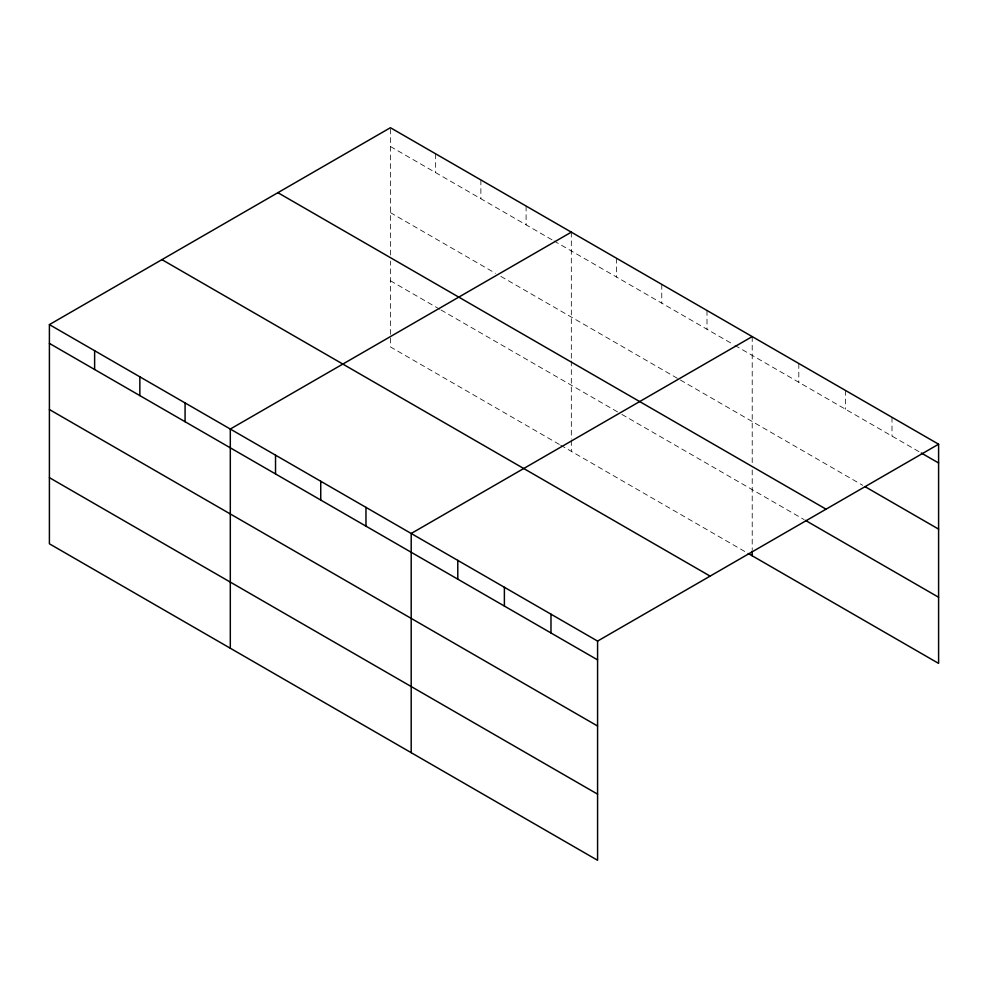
<?xml version="1.0" encoding="UTF-8"?>
<svg xmlns="http://www.w3.org/2000/svg" width="988" height="988" viewBox="0 0 988 988"><rect width="100%" height="100%" fill="white"/><g stroke="black" fill="none" stroke-linecap="round" stroke-linejoin="round"><path stroke-width="0.74" stroke-dasharray="4.94 3.71" d="M390.421 255.04L390.421 127.711M390.421 146.508L552.7 240.195M554.033 240.961L733.602 344.627M734.924 345.405L919.964 452.232M390.421 212.642L495.507 273.306M500.83 276.381L679.065 379.281M680.399 380.047L862.722 485.318M390.421 280.777L439.635 309.195M440.969 309.96L620.538 413.626M621.872 414.392L804.146 519.626M559.356 444.439L390.421 346.911L390.421 261.091M560.678 445.205L745.57 551.946M892.003 417.307L892.003 436.091M845.407 390.396L845.407 409.193M798.81 363.498L798.81 382.282M752.214 336.599L752.214 463.915M752.214 469.967L752.214 549.637M707 310.491L707 329.276M661.775 284.371L661.775 303.168M616.549 258.263L616.549 277.048M571.323 232.155L571.323 359.471M571.323 360.991L571.323 439.043M571.323 440.586L571.323 451.355M526.098 206.047L526.098 224.832M480.872 179.94L480.872 198.724M435.646 153.832L435.646 172.616"/><path stroke-width="1.48" d="M49.4 324.607L597.579 641.089L597.579 860.289L49.4 543.795L49.4 324.607L390.421 127.711L938.6 444.205L938.6 663.393L748.225 553.49M571.323 232.155L230.303 429.039L230.303 648.239M752.214 336.599L411.193 533.483L411.193 752.683M597.579 641.089L938.6 444.205M921.298 452.998L938.6 462.989M865.377 486.849L938.6 529.123M277.887 192.685L826.067 509.178M805.467 520.404L938.6 597.258M161.933 259.634L710.113 576.115M49.4 343.392L597.579 659.873M49.4 409.526L597.579 726.007M49.4 477.661L597.579 794.154M752.214 551.181L752.214 555.787M550.983 614.19L550.983 632.975M504.386 587.292L504.386 606.076M457.79 560.381L457.79 579.178M365.968 507.375L365.968 526.159M320.742 481.267L320.742 500.052M275.529 455.159L275.529 473.944M185.077 402.931L185.077 421.715M139.851 376.823L139.851 395.608M94.626 350.715L94.626 369.5"/></g></svg>
